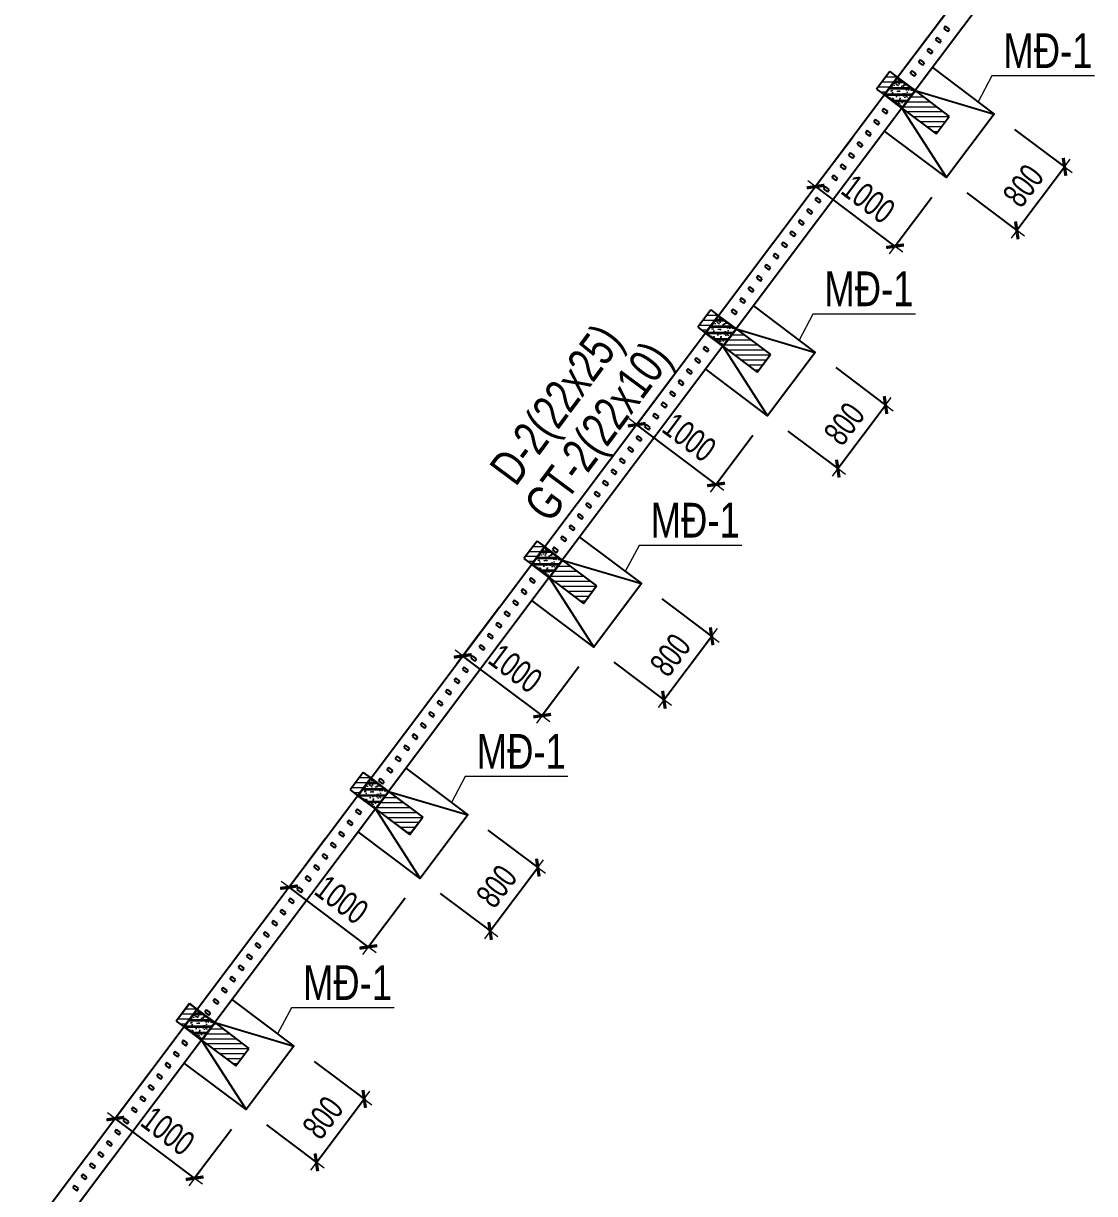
# Model space of a CAD drawing. Header units: millimetres. Extents: x 1360663 to 1465788, y -143522 to -69272.
# Drawn here: x 1388675 to 1399460, y -94443 to -82660 of the extents above; entities that cross this region are included whole.
import ezdxf
from ezdxf.enums import TextEntityAlignment as Align

# ---------------------------------------------------------------- set-up
doc = ezdxf.new("R2010")
doc.units = ezdxf.units.MM
doc.header["$MEASUREMENT"] = 0
doc.header["$PDMODE"] = 3
for name, color, linetype, lineweight in [('CDC_02.DIM', 1, 'Continuous', 18), ('CDC_03.BORDER', 3, 'Continuous', 25), ('CDC_07.TEXTCOL', 3, 'Continuous', 18), ('CDC_09.COLUMN', 4, 'Continuous', 35), ('CDC_10.HATCH', 251, 'Continuous', 9), ('CDC_11.NOTE', 8, 'Continuous', 18)]:
    doc.layers.add(name, color=color, linetype=linetype, lineweight=lineweight)
doc.styles.add('1', font='arial.ttf', dxfattribs={"width": 0.7})
doc.styles.add('MIDTEXT', font='arial.ttf', dxfattribs={"width": 0.75, "height": 350})
doc.dimstyles.new('X1', dxfattribs={"dimtxt": 250, "dimasz": 0.8, "dimexe": 0, "dimexo": 0, "dimgap": 90, "dimtad": 1, "dimdec": 0, "dimzin": 13, "dimdsep": 46, "dimtxsty": '1', "dimblk1": 'CHEO', "dimblk2": 'CHEO', "dimsah": 1, "dimcen": 0, "dimclrd": 256, "dimclre": 256, "dimclrt": 3, "dimadec": 0, "dimazin": 0, "dimtfac": 1, "dimtdec": 0, "dimtix": 1, "dimtmove": 2, "dimatfit": 3, "dimldrblk": 'CHEO', "dimfxl": 1, "dimtolj": 1, "dimtzin": 13, "dimarcsym": 0})

# ---------------------------------------------------------------- blocks, each defined once
blk = doc.blocks.new('CHEO')
at = {"layer": 'CDC_02.DIM'}
for points in [[(-121, 0), (121, 0)], [(0, 121), (0, -121)]]:
    blk.add_lwpolyline(points, dxfattribs=at)
at = {"layer": 'CDC_02.DIM', "color": 2, "const_width": 40}
blk.add_lwpolyline([(80, 80), (-80, -81)], dxfattribs=at)
blk = doc.blocks.new('*D28')
at = {"layer": 'CDC_02.DIM', "lineweight": -2, "transparency": 16777216}
for p, q in [((1398655, -83727), (1399157, -84104)), ((1398677, -84743), (1399157, -84105)), ((1398174, -84367), (1398677, -84744))]:
    blk.add_line(p, q, dxfattribs=at)
at = {"layer": 'Defpoints', "color": 0, "transparency": 16777216}
for p in [(1398655, -83727), (1399157, -84104), (1398174, -84367)]:
    blk.add_point(p, dxfattribs=at)
at = {"layer": 'CDC_02.DIM', "lineweight": -2, "transparency": 16777216, "xscale": 0.8, "yscale": 0.8, "zscale": 0.8}
for p, rotation in [((1399157, -84104), 53.087991526199), ((1398677, -84744), 233.087991526199)]:
    blk.add_blockref('CHEO', p, dxfattribs=dict(at, rotation=rotation))
at = {"layer": 'CDC_02.DIM', "color": 3, "transparency": 16777216, "insert": (1398743, -84294), "char_height": 250, "attachment_point": 5, "rotation": 53.088, "style": '1'}
blk.add_mtext('\\A1;800', dxfattribs=at)
blk = doc.blocks.new('*D29')
at = {"layer": 'CDC_02.DIM', "lineweight": -2, "transparency": 16777216}
for p, q in [((1397021, -83811), (1396651, -84303)), ((1397450, -84903), (1396652, -84303)), ((1397820, -84412), (1397451, -84903))]:
    blk.add_line(p, q, dxfattribs=at)
at = {"layer": 'Defpoints', "color": 0, "transparency": 16777216}
for p in [(1397021, -83811), (1396651, -84303), (1397820, -84412)]:
    blk.add_point(p, dxfattribs=at)
at = {"layer": 'CDC_02.DIM', "lineweight": -2, "transparency": 16777216, "xscale": 0.8, "yscale": 0.8, "zscale": 0.8}
for p, rotation in [((1396651, -84303), 143.087991527703), ((1397451, -84903), 323.087991527703)]:
    blk.add_blockref('CHEO', p, dxfattribs=dict(at, rotation=rotation))
at = {"layer": 'CDC_02.DIM', "color": 3, "transparency": 16777216, "insert": (1397182, -84429), "char_height": 250, "attachment_point": 5, "rotation": 323.088, "style": '1'}
blk.add_mtext('\\A1;1000', dxfattribs=at)
blk = doc.blocks.new('*D30')
at = {"layer": 'CDC_02.DIM', "lineweight": -2, "transparency": 16777216}
for p, q in [((1396853, -86126), (1397355, -86503)), ((1396875, -87142), (1397355, -86504)), ((1396372, -86765), (1396875, -87143))]:
    blk.add_line(p, q, dxfattribs=at)
at = {"layer": 'Defpoints', "color": 0, "transparency": 16777216}
for p in [(1396853, -86126), (1397355, -86503), (1396372, -86765)]:
    blk.add_point(p, dxfattribs=at)
at = {"layer": 'CDC_02.DIM', "lineweight": -2, "transparency": 16777216, "xscale": 0.8, "yscale": 0.8, "zscale": 0.8}
for p, rotation in [((1397355, -86503), 53.08799152621296), ((1396875, -87143), 233.087991526213)]:
    blk.add_blockref('CHEO', p, dxfattribs=dict(at, rotation=rotation))
at = {"layer": 'CDC_02.DIM', "color": 3, "transparency": 16777216, "insert": (1396941, -86692), "char_height": 250, "attachment_point": 5, "rotation": 53.088, "style": '1'}
blk.add_mtext('\\A1;800', dxfattribs=at)
blk = doc.blocks.new('*D31')
at = {"layer": 'CDC_02.DIM', "lineweight": -2, "transparency": 16777216}
for p, q in [((1395219, -86210), (1394850, -86701)), ((1395649, -87302), (1394850, -86702)), ((1396019, -86810), (1395649, -87302))]:
    blk.add_line(p, q, dxfattribs=at)
at = {"layer": 'Defpoints', "color": 0, "transparency": 16777216}
for p in [(1395219, -86210), (1394850, -86701), (1396019, -86810)]:
    blk.add_point(p, dxfattribs=at)
at = {"layer": 'CDC_02.DIM', "lineweight": -2, "transparency": 16777216, "xscale": 0.8, "yscale": 0.8, "zscale": 0.8}
for p, rotation in [((1394850, -86701), 143.087991527727), ((1395649, -87302), 323.087991527727)]:
    blk.add_blockref('CHEO', p, dxfattribs=dict(at, rotation=rotation))
at = {"layer": 'CDC_02.DIM', "color": 3, "transparency": 16777216, "insert": (1395380, -86828), "char_height": 250, "attachment_point": 5, "rotation": 323.088, "style": '1'}
blk.add_mtext('\\A1;1000', dxfattribs=at)
blk = doc.blocks.new('*D32')
at = {"layer": 'CDC_02.DIM', "lineweight": -2, "transparency": 16777216}
for p, q in [((1395102, -88454), (1395604, -88831)), ((1395124, -89470), (1395604, -88832)), ((1394621, -89093), (1395124, -89471))]:
    blk.add_line(p, q, dxfattribs=at)
at = {"layer": 'Defpoints', "color": 0, "transparency": 16777216}
for p in [(1395102, -88454), (1395604, -88831), (1394621, -89093)]:
    blk.add_point(p, dxfattribs=at)
at = {"layer": 'CDC_02.DIM', "lineweight": -2, "transparency": 16777216, "xscale": 0.8, "yscale": 0.8, "zscale": 0.8}
for p, rotation in [((1395604, -88831), 53.08799152614566), ((1395124, -89471), 233.0879915261456)]:
    blk.add_blockref('CHEO', p, dxfattribs=dict(at, rotation=rotation))
at = {"layer": 'CDC_02.DIM', "color": 3, "transparency": 16777216, "insert": (1395190, -89020), "char_height": 250, "attachment_point": 5, "rotation": 53.088, "style": '1'}
blk.add_mtext('\\A1;800', dxfattribs=at)
blk = doc.blocks.new('*D33')
at = {"layer": 'CDC_02.DIM', "lineweight": -2, "transparency": 16777216}
for p, q in [((1393468, -88538), (1393098, -89029)), ((1393897, -89629), (1393099, -89030)), ((1394267, -89138), (1393898, -89630))]:
    blk.add_line(p, q, dxfattribs=at)
at = {"layer": 'Defpoints', "color": 0, "transparency": 16777216}
for p in [(1393468, -88538), (1393098, -89029), (1394267, -89138)]:
    blk.add_point(p, dxfattribs=at)
at = {"layer": 'CDC_02.DIM', "lineweight": -2, "transparency": 16777216, "xscale": 0.8, "yscale": 0.8, "zscale": 0.8}
for p, rotation in [((1393098, -89029), 143.087991527727), ((1393898, -89630), 323.087991527727)]:
    blk.add_blockref('CHEO', p, dxfattribs=dict(at, rotation=rotation))
at = {"layer": 'CDC_02.DIM', "color": 3, "transparency": 16777216, "insert": (1393629, -89156), "char_height": 250, "attachment_point": 5, "rotation": 323.088, "style": '1'}
blk.add_mtext('\\A1;1000', dxfattribs=at)
blk = doc.blocks.new('*D34')
at = {"layer": 'CDC_02.DIM', "lineweight": -2, "transparency": 16777216}
for p, q in [((1393352, -90782), (1393854, -91160)), ((1393374, -91799), (1393854, -91160)), ((1392871, -91422), (1393374, -91799))]:
    blk.add_line(p, q, dxfattribs=at)
at = {"layer": 'Defpoints', "color": 0, "transparency": 16777216}
for p in [(1393352, -90782), (1393854, -91160), (1392871, -91422)]:
    blk.add_point(p, dxfattribs=at)
at = {"layer": 'CDC_02.DIM', "lineweight": -2, "transparency": 16777216, "xscale": 0.8, "yscale": 0.8, "zscale": 0.8}
for p, rotation in [((1393854, -91160), 53.087991526199), ((1393374, -91799), 233.087991526199)]:
    blk.add_blockref('CHEO', p, dxfattribs=dict(at, rotation=rotation))
at = {"layer": 'CDC_02.DIM', "color": 3, "transparency": 16777216, "insert": (1393440, -91349), "char_height": 250, "attachment_point": 5, "rotation": 53.088, "style": '1'}
blk.add_mtext('\\A1;800', dxfattribs=at)
blk = doc.blocks.new('*D35')
at = {"layer": 'CDC_02.DIM', "lineweight": -2, "transparency": 16777216}
for p, q in [((1391718, -90866), (1391349, -91358)), ((1392147, -91958), (1391349, -91359)), ((1392517, -91467), (1392148, -91959))]:
    blk.add_line(p, q, dxfattribs=at)
at = {"layer": 'Defpoints', "color": 0, "transparency": 16777216}
for p in [(1391718, -90866), (1391349, -91358), (1392517, -91467)]:
    blk.add_point(p, dxfattribs=at)
at = {"layer": 'CDC_02.DIM', "lineweight": -2, "transparency": 16777216, "xscale": 0.8, "yscale": 0.8, "zscale": 0.8}
for p, rotation in [((1391349, -91358), 143.0879915277357), ((1392148, -91959), 323.0879915277357)]:
    blk.add_blockref('CHEO', p, dxfattribs=dict(at, rotation=rotation))
at = {"layer": 'CDC_02.DIM', "color": 3, "transparency": 16777216, "insert": (1391879, -91484), "char_height": 250, "attachment_point": 5, "rotation": 323.088, "style": '1'}
blk.add_mtext('\\A1;1000', dxfattribs=at)
blk = doc.blocks.new('*D36')
at = {"layer": 'CDC_02.DIM', "lineweight": -2, "transparency": 16777216}
for p, q in [((1391603, -93112), (1392106, -93490)), ((1391626, -94129), (1392105, -93490)), ((1391123, -93752), (1391625, -94129))]:
    blk.add_line(p, q, dxfattribs=at)
at = {"layer": 'Defpoints', "color": 0, "transparency": 16777216}
for p in [(1391603, -93112), (1392106, -93490), (1391123, -93752)]:
    blk.add_point(p, dxfattribs=at)
at = {"layer": 'CDC_02.DIM', "lineweight": -2, "transparency": 16777216, "xscale": 0.8, "yscale": 0.8, "zscale": 0.8}
for p, rotation in [((1392106, -93490), 53.08799152614628), ((1391625, -94129), 233.0879915261463)]:
    blk.add_blockref('CHEO', p, dxfattribs=dict(at, rotation=rotation))
at = {"layer": 'CDC_02.DIM', "color": 3, "transparency": 16777216, "insert": (1391691, -93679), "char_height": 250, "attachment_point": 5, "rotation": 53.088, "style": '1'}
blk.add_mtext('\\A1;800', dxfattribs=at)
blk = doc.blocks.new('*D37')
at = {"layer": 'CDC_02.DIM', "lineweight": -2, "transparency": 16777216}
for p, q in [((1389969, -93196), (1389600, -93688)), ((1390399, -94288), (1389600, -93688)), ((1390769, -93797), (1390399, -94288))]:
    blk.add_line(p, q, dxfattribs=at)
at = {"layer": 'Defpoints', "color": 0, "transparency": 16777216}
for p in [(1389969, -93196), (1389600, -93688), (1390769, -93797)]:
    blk.add_point(p, dxfattribs=at)
at = {"layer": 'CDC_02.DIM', "lineweight": -2, "transparency": 16777216, "xscale": 0.8, "yscale": 0.8, "zscale": 0.8}
for p, rotation in [((1389600, -93688), 143.087991527695), ((1390399, -94288), 323.087991527695)]:
    blk.add_blockref('CHEO', p, dxfattribs=dict(at, rotation=rotation))
at = {"layer": 'CDC_02.DIM', "color": 3, "transparency": 16777216, "insert": (1390130, -93814), "char_height": 250, "attachment_point": 5, "rotation": 323.088, "style": '1'}
blk.add_mtext('\\A1;1000', dxfattribs=at)

msp = doc.modelspace()

# ---------------------------------------------------------------- hatches: boundary and pattern name
at = {"layer": 'CDC_10.HATCH'}
h = msp.add_hatch(dxfattribs=at)
h.set_pattern_fill('ANSI31', color=256, scale=400, angle=-45, style=0)
h.set_pattern_definition([(2e-12, (1369890.893, -71398.37), (-2e-12, 50), [])])
h.paths.add_polyline_path([(1397865.2, -83771.8), (1397997.3, -83596), (1397652.2, -83336.6), (1397520, -83512.5)])
h.paths.add_polyline_path([(1397476.3, -83204.4), (1397475.9, -83204.2), (1397397.9, -83145.5), (1397265.7, -83321.4), (1397343.8, -83380.1)])
h = msp.add_hatch(dxfattribs=at)
h.set_pattern_fill('BT-01', color=256, scale=15, angle=-45, style=0, pattern_type=2)
h.set_pattern_definition([(5, (1369890.89, -71398.37), (69.42106, -82.7328), [11.25, -123.75]), (310, (1369890.89, -71398.37), (65.06522, 94.49883), [9, -99]), (55.4514, (1369896.68, -71405.26), (134.4863, 11.76592), [9.56103, -105.1713]), (1.1842, (1369912.1, -71377.16), (95.64206, -130.75395), [16.875, -185.625]), (51.6356, (1369920.08, -71388.05), (202.45675, 4.18485), [14.3415, -157.75695]), (306.1842, (1369912.1, -71377.16), (202.45675, 4.185), [13.5, -148.5]), (336, (1369917.41, -71393.07), (20.60737, -106.01574), [11.25, -123.75]), (281, (1369917.41, -71393.07), (102.72127, 51.1063), [9, -99]), (26.4514, (1369919.13, -71401.9), (123.3286, -54.90954), [9.56103, -105.1713]), (352.5, (1369890.893, -71398.37), (36.598473, 34.01898), [0, -97.8, 0, -100.5, 0, -99.375]), (322.5, (1369890.893, -71398.37), (69.73642, 13.93094), [0, -57.3, 0, -95.55, 0, -37.875]), (282.5, (1369867.24, -71374.718), (54.228114, -59.012725), [0, -37.5, 0, -117, 0, -155.25]), (272.5, (1369856.634, -71364.11), (72.47397, -51.2385), [0, -48.75, 0, -77.7, 0, -110.25]), (2e-12, (1369890.89, -71398.37), (-2e-12, 63.75), []), (2e-12, (1369903.886, -71385.38), (-2e-12, 63.75), [])])
edge = h.paths.add_edge_path()
edge.add_line((1397652.2, -83336.6), (1397520, -83512.5))
edge.add_line((1397520, -83512.5), (1397343.8, -83380.1))
edge.add_line((1397343.8, -83380.1), (1397476.3, -83204.4))
edge.add_line((1397476.3, -83204.4), (1397652.2, -83336.6))
h = msp.add_hatch(dxfattribs=at)
h.set_pattern_fill('ANSI31', color=256, scale=400, angle=-45, style=0)
h.set_pattern_definition([(2e-12, (1368089.13, -73797.047), (-2e-12, 50), [])])
h.paths.add_polyline_path([(1396063.4, -86170.5), (1396195.6, -85994.6), (1395850.4, -85735.3), (1395718.3, -85911.2)])
h.paths.add_polyline_path([(1395674.5, -85603.1), (1395674.2, -85602.8), (1395596.1, -85544.2), (1395464, -85720.1), (1395542, -85778.7)])
h = msp.add_hatch(dxfattribs=at)
h.set_pattern_fill('BT-01', color=256, scale=15, angle=-45, style=0, pattern_type=2)
h.set_pattern_definition([(5, (1368089.13, -73797.05), (69.42106, -82.7328), [11.25, -123.75]), (310, (1368089.13, -73797.05), (65.06522, 94.49883), [9, -99]), (55.4514, (1368094.91, -73803.94), (134.4863, 11.76592), [9.56103, -105.1713]), (1.1842, (1368110.34, -73775.83), (95.64206, -130.75395), [16.875, -185.625]), (51.6356, (1368118.31, -73786.73), (202.45675, 4.18485), [14.3415, -157.75695]), (306.1842, (1368110.34, -73775.83), (202.45675, 4.185), [13.5, -148.5]), (336, (1368115.65, -73791.74), (20.60737, -106.01574), [11.25, -123.75]), (281, (1368115.65, -73791.74), (102.72127, 51.1063), [9, -99]), (26.4514, (1368117.36, -73800.58), (123.3286, -54.90954), [9.56103, -105.1713]), (352.5, (1368089.13, -73797.047), (36.598473, 34.01898), [0, -97.8, 0, -100.5, 0, -99.375]), (322.5, (1368089.13, -73797.047), (69.73642, 13.93094), [0, -57.3, 0, -95.55, 0, -37.875]), (282.5, (1368065.477, -73773.394), (54.228114, -59.012725), [0, -37.5, 0, -117, 0, -155.25]), (272.5, (1368054.87, -73762.79), (72.47397, -51.2385), [0, -48.75, 0, -77.7, 0, -110.25]), (2e-12, (1368089.13, -73797.05), (-2e-12, 63.75), []), (2e-12, (1368102.12, -73784.054), (-2e-12, 63.75), [])])
edge = h.paths.add_edge_path()
edge.add_line((1395850.4, -85735.3), (1395718.3, -85911.2))
edge.add_line((1395718.3, -85911.2), (1395542, -85778.7))
edge.add_line((1395542, -85778.7), (1395674.5, -85603.1))
edge.add_line((1395674.5, -85603.1), (1395850.4, -85735.3))
h = msp.add_hatch(dxfattribs=at)
h.set_pattern_fill('ANSI31', color=256, scale=400, angle=-45, style=0)
h.set_pattern_definition([(2e-12, (1366339.42, -76126.01), (-2e-12, 50), [])])
h.paths.add_polyline_path([(1394313.7, -88499.5), (1394445.9, -88323.6), (1394100.7, -88064.2), (1393968.5, -88240.1)])
h.paths.add_polyline_path([(1393924.8, -87932.1), (1393924.4, -87931.8), (1393846.4, -87873.2), (1393714.2, -88049), (1393792.3, -88107.7)])
h = msp.add_hatch(dxfattribs=at)
h.set_pattern_fill('BT-01', color=256, scale=15, angle=-45, style=0, pattern_type=2)
h.set_pattern_definition([(5, (1366339.42, -76126.01), (69.42106, -82.7328), [11.25, -123.75]), (310, (1366339.42, -76126.01), (65.06522, 94.49883), [9, -99]), (55.4514, (1366345.2, -76132.91), (134.4863, 11.76592), [9.56103, -105.1713]), (1.1842, (1366360.63, -76104.8), (95.64206, -130.75395), [16.875, -185.625]), (51.6356, (1366368.6, -76115.7), (202.45675, 4.18485), [14.3415, -157.75695]), (306.1842, (1366360.63, -76104.8), (202.45675, 4.185), [13.5, -148.5]), (336, (1366365.93, -76120.71), (20.60737, -106.01574), [11.25, -123.75]), (281, (1366365.93, -76120.71), (102.72127, 51.1063), [9, -99]), (26.4514, (1366367.65, -76129.54), (123.3286, -54.90954), [9.56103, -105.1713]), (352.5, (1366339.418, -76126.01), (36.598473, 34.01898), [0, -97.8, 0, -100.5, 0, -99.375]), (322.5, (1366339.42, -76126.01), (69.73642, 13.93094), [0, -57.3, 0, -95.55, 0, -37.875]), (282.5, (1366315.765, -76102.36), (54.228114, -59.012725), [0, -37.5, 0, -117, 0, -155.25]), (272.5, (1366305.16, -76091.75), (72.47397, -51.2385), [0, -48.75, 0, -77.7, 0, -110.25]), (2e-12, (1366339.42, -76126.01), (-2e-12, 63.75), []), (2e-12, (1366352.41, -76113.02), (-2e-12, 63.75), [])])
edge = h.paths.add_edge_path()
edge.add_line((1394100.7, -88064.2), (1393968.5, -88240.1))
edge.add_line((1393968.5, -88240.1), (1393792.3, -88107.7))
edge.add_line((1393792.3, -88107.7), (1393924.8, -87932.1))
edge.add_line((1393924.8, -87932.1), (1394100.7, -88064.2))
h = msp.add_hatch(dxfattribs=at)
h.set_pattern_fill('ANSI31', color=256, scale=400, angle=-45, style=0)
h.set_pattern_definition([(2e-12, (1364589.307, -78454.677), (-2e-12, 50), [])])
h.paths.add_polyline_path([(1392563.6, -90828.1), (1392695.8, -90652.3), (1392350.6, -90392.9), (1392218.4, -90568.8)])
h.paths.add_polyline_path([(1392174.7, -90260.8), (1392174.3, -90260.5), (1392096.3, -90201.8), (1391964.1, -90377.7), (1392042.2, -90436.4)])
h = msp.add_hatch(dxfattribs=at)
h.set_pattern_fill('BT-01', color=256, scale=15, angle=-45, style=0, pattern_type=2)
h.set_pattern_definition([(5, (1364589.31, -78454.68), (69.42106, -82.7328), [11.25, -123.75]), (310, (1364589.31, -78454.68), (65.06522, 94.49883), [9, -99]), (55.4514, (1364595.09, -78461.57), (134.4863, 11.76592), [9.56103, -105.1713]), (1.1842, (1364610.52, -78433.46), (95.64206, -130.75395), [16.875, -185.625]), (51.6356, (1364618.49, -78444.36), (202.45675, 4.18485), [14.3415, -157.75695]), (306.1842, (1364610.52, -78433.46), (202.45675, 4.185), [13.5, -148.5]), (336, (1364615.82, -78449.37), (20.60737, -106.01574), [11.25, -123.75]), (281, (1364615.82, -78449.37), (102.72127, 51.1063), [9, -99]), (26.4514, (1364617.54, -78458.21), (123.3286, -54.90954), [9.56103, -105.1713]), (352.5, (1364589.307, -78454.677), (36.598473, 34.01898), [0, -97.8, 0, -100.5, 0, -99.375]), (322.5, (1364589.307, -78454.677), (69.73642, 13.93094), [0, -57.3, 0, -95.55, 0, -37.875]), (282.5, (1364565.654, -78431.024), (54.228114, -59.012725), [0, -37.5, 0, -117, 0, -155.25]), (272.5, (1364555.05, -78420.42), (72.47397, -51.2385), [0, -48.75, 0, -77.7, 0, -110.25]), (2e-12, (1364589.31, -78454.68), (-2e-12, 63.75), []), (2e-12, (1364602.3, -78441.684), (-2e-12, 63.75), [])])
edge = h.paths.add_edge_path()
edge.add_line((1392350.6, -90392.9), (1392218.4, -90568.8))
edge.add_line((1392218.4, -90568.8), (1392042.2, -90436.4))
edge.add_line((1392042.2, -90436.4), (1392174.7, -90260.8))
edge.add_line((1392174.7, -90260.8), (1392350.6, -90392.9))
h = msp.add_hatch(dxfattribs=at)
h.set_pattern_fill('ANSI31', color=256, scale=400, angle=-45, style=0)
h.set_pattern_definition([(2e-12, (1362839.396, -80783.49), (-2e-12, 50), [])])
h.paths.add_polyline_path([(1390813.7, -93157), (1390945.8, -92981.1), (1390600.7, -92721.7), (1390468.5, -92897.6)])
h.paths.add_polyline_path([(1390424.8, -92589.6), (1390424.4, -92589.3), (1390346.4, -92530.6), (1390214.2, -92706.5), (1390292.3, -92765.2)])
h = msp.add_hatch(dxfattribs=at)
h.set_pattern_fill('BT-01', color=256, scale=15, angle=-45, style=0, pattern_type=2)
h.set_pattern_definition([(5, (1362839.4, -80783.49), (69.42106, -82.7328), [11.25, -123.75]), (310, (1362839.4, -80783.49), (65.06522, 94.49883), [9, -99]), (55.4514, (1362845.18, -80790.39), (134.4863, 11.76592), [9.56103, -105.1713]), (1.1842, (1362860.61, -80762.28), (95.64206, -130.75395), [16.875, -185.625]), (51.6356, (1362868.58, -80773.17), (202.45675, 4.18485), [14.3415, -157.75695]), (306.1842, (1362860.61, -80762.28), (202.45675, 4.185), [13.5, -148.5]), (336, (1362865.91, -80778.19), (20.60737, -106.01574), [11.25, -123.75]), (281, (1362865.91, -80778.19), (102.72127, 51.1063), [9, -99]), (26.4514, (1362867.63, -80787.02), (123.3286, -54.90954), [9.56103, -105.1713]), (352.5, (1362839.396, -80783.49), (36.598473, 34.01898), [0, -97.8, 0, -100.5, 0, -99.375]), (322.5, (1362839.396, -80783.49), (69.73642, 13.93094), [0, -57.3, 0, -95.55, 0, -37.875]), (282.5, (1362815.743, -80759.84), (54.228114, -59.012725), [0, -37.5, 0, -117, 0, -155.25]), (272.5, (1362805.136, -80749.23), (72.47397, -51.2385), [0, -48.75, 0, -77.7, 0, -110.25]), (2e-12, (1362839.396, -80783.49), (-2e-12, 63.75), []), (2e-12, (1362852.39, -80770.5), (-2e-12, 63.75), [])])
edge = h.paths.add_edge_path()
edge.add_line((1390600.7, -92721.7), (1390468.5, -92897.6))
edge.add_line((1390468.5, -92897.6), (1390292.3, -92765.2))
edge.add_line((1390292.3, -92765.2), (1390424.8, -92589.6))
edge.add_line((1390424.8, -92589.6), (1390600.7, -92721.7))

# ---------------------------------------------------------------- linework, layer by layer
at = {"layer": 'CDC_03.BORDER'}
for p, q in [((1399145.7, -80981.5), (1397476, -83204.2)), ((1399145.9, -80981.7), (1397476.3, -83204.4)), ((1399321.8, -81113.8), (1397652.2, -83336.6)), ((1397959.5, -82688.8), (1397941.5, -82712.8)), ((1397941.5, -82712.8), (1397981.5, -82742.8)), ((1397999.5, -82718.9), (1397959.5, -82688.8)), ((1397981.5, -82742.8), (1397999.5, -82718.9)), ((1397875.1, -82801.2), (1397857.1, -82825.1)), ((1397857.1, -82825.1), (1397897.1, -82855.2)), ((1397915.1, -82831.2), (1397875.1, -82801.2)), ((1397897.1, -82855.2), (1397915.1, -82831.2)), ((1397790.7, -82913.5), (1397772.7, -82937.5)), ((1397772.7, -82937.5), (1397812.7, -82967.5)), ((1397830.7, -82943.5), (1397790.7, -82913.5)), ((1397812.7, -82967.5), (1397830.7, -82943.5)), ((1397706.4, -83025.8), (1397688.3, -83049.8)), ((1397688.3, -83049.8), (1397728.3, -83079.8)), ((1397746.3, -83055.9), (1397706.4, -83025.8)), ((1397728.3, -83079.8), (1397746.3, -83055.9)), ((1397397.9, -83145.5), (1397265.7, -83321.4)), ((1397397.9, -83145.5), (1397476, -83204.2)), ((1397622, -83138.1), (1397603.9, -83162.1)), ((1397603.9, -83162.1), (1397643.9, -83192.2)), ((1397661.9, -83168.2), (1397622, -83138.1)), ((1397643.9, -83192.2), (1397661.9, -83168.2)), ((1397476, -83204.2), (1397476.3, -83204.4)), ((1397652.2, -83336.6), (1397476.3, -83204.4)), ((1397343.9, -83380.1), (1395674.2, -85602.8)), ((1397344.2, -83380.3), (1395674.5, -85603.1)), ((1397265.7, -83321.4), (1397343.9, -83380.1)), ((1397343.9, -83380.1), (1397344.2, -83380.3)), ((1397344.2, -83380.3), (1397520, -83512.5)), ((1397652.2, -83336.6), (1398449.9, -83573.3)), ((1397652.2, -83336.6), (1397997.3, -83596)), ((1397520, -83512.5), (1395850.4, -85735.3)), ((1397339.3, -83514.9), (1397321.2, -83538.9)), ((1397321.2, -83538.9), (1397361.2, -83568.9)), ((1397379.2, -83544.9), (1397339.3, -83514.9)), ((1397361.2, -83568.9), (1397379.2, -83544.9)), ((1397520, -83512.5), (1397969.5, -84212.9)), ((1397520, -83512.5), (1397865.2, -83771.8)), ((1397254.9, -83627.2), (1397236.8, -83651.2)), ((1397236.8, -83651.2), (1397276.8, -83681.2)), ((1397294.8, -83657.2), (1397254.9, -83627.2)), ((1397276.8, -83681.2), (1397294.8, -83657.2)), ((1397865.2, -83771.8), (1397997.3, -83596)), ((1397170.5, -83739.5), (1397152.4, -83763.5)), ((1397152.4, -83763.5), (1397192.4, -83793.6)), ((1397210.4, -83769.6), (1397170.5, -83739.5)), ((1397192.4, -83793.6), (1397210.4, -83769.6)), ((1397086.1, -83851.9), (1397068.1, -83875.8)), ((1397068.1, -83875.8), (1397108, -83905.9)), ((1397126.1, -83881.9), (1397086.1, -83851.9)), ((1397108, -83905.9), (1397126.1, -83881.9)), ((1397001.7, -83964.2), (1396983.7, -83988.2)), ((1396983.7, -83988.2), (1397023.6, -84018.2)), ((1397041.7, -83994.2), (1397001.7, -83964.2)), ((1397023.6, -84018.2), (1397041.7, -83994.2)), ((1396917.3, -84076.5), (1396899.3, -84100.5)), ((1396899.3, -84100.5), (1396939.2, -84130.5)), ((1396957.3, -84106.6), (1396917.3, -84076.5)), ((1396939.2, -84130.5), (1396957.3, -84106.6)), ((1396832.9, -84188.9), (1396814.9, -84212.8)), ((1396814.9, -84212.8), (1396854.9, -84242.9)), ((1396872.9, -84218.9), (1396832.9, -84188.9)), ((1396854.9, -84242.9), (1396872.9, -84218.9)), ((1396748.5, -84301.2), (1396730.5, -84325.2)), ((1396730.5, -84325.2), (1396770.5, -84355.2)), ((1396788.5, -84331.2), (1396748.5, -84301.2)), ((1396770.5, -84355.2), (1396788.5, -84331.2)), ((1396664.1, -84413.5), (1396646.1, -84437.5)), ((1396646.1, -84437.5), (1396686.1, -84467.5)), ((1396704.1, -84443.6), (1396664.1, -84413.5)), ((1396686.1, -84467.5), (1396704.1, -84443.6)), ((1396579.7, -84525.8), (1396561.7, -84549.8)), ((1396561.7, -84549.8), (1396601.7, -84579.9)), ((1396619.7, -84555.9), (1396579.7, -84525.8)), ((1396601.7, -84579.9), (1396619.7, -84555.9)), ((1396495.3, -84638.2), (1396477.3, -84662.2)), ((1396477.3, -84662.2), (1396517.3, -84692.2)), ((1396535.3, -84668.2), (1396495.3, -84638.2)), ((1396517.3, -84692.2), (1396535.3, -84668.2)), ((1396410.9, -84750.5), (1396392.9, -84774.5)), ((1396392.9, -84774.5), (1396432.9, -84804.5)), ((1396450.9, -84780.5), (1396410.9, -84750.5)), ((1396432.9, -84804.5), (1396450.9, -84780.5)), ((1396326.6, -84862.8), (1396308.5, -84886.8)), ((1396308.5, -84886.8), (1396348.5, -84916.9)), ((1396366.5, -84892.9), (1396326.6, -84862.8)), ((1396348.5, -84916.9), (1396366.5, -84892.9)), ((1396242.2, -84975.2), (1396224.1, -84999.2)), ((1396224.1, -84999.2), (1396264.1, -85029.2)), ((1396282.1, -85005.2), (1396242.2, -84975.2)), ((1396264.1, -85029.2), (1396282.1, -85005.2)), ((1396157.8, -85087.5), (1396139.7, -85111.5)), ((1396139.7, -85111.5), (1396179.7, -85141.5)), ((1396197.7, -85117.5), (1396157.8, -85087.5)), ((1396179.7, -85141.5), (1396197.7, -85117.5)), ((1395989, -85312.2), (1395971, -85336.1)), ((1396029, -85342.2), (1395989, -85312.2)), ((1396073.4, -85199.8), (1396055.4, -85223.8)), ((1396055.4, -85223.8), (1396095.3, -85253.8)), ((1396113.3, -85229.9), (1396073.4, -85199.8)), ((1396095.3, -85253.8), (1396113.3, -85229.9)), ((1395904.6, -85424.5), (1395886.6, -85448.5)), ((1395944.6, -85454.5), (1395904.6, -85424.5)), ((1395971, -85336.1), (1396010.9, -85366.2)), ((1396010.9, -85366.2), (1396029, -85342.2)), ((1395596.1, -85544.2), (1395464, -85720.1)), ((1395596.1, -85544.2), (1395674.2, -85602.8)), ((1395820.2, -85536.8), (1395802.2, -85560.8)), ((1395860.2, -85566.9), (1395820.2, -85536.8)), ((1395886.6, -85448.5), (1395926.5, -85478.5)), ((1395926.5, -85478.5), (1395944.6, -85454.5)), ((1395674.2, -85602.8), (1395674.5, -85603.1)), ((1395850.4, -85735.3), (1395674.5, -85603.1)), ((1395802.2, -85560.8), (1395842.1, -85590.8)), ((1395842.1, -85590.8), (1395860.2, -85566.9)), ((1395542, -85778.7), (1393924.6, -87931.9)), ((1395542.4, -85779), (1393925, -87932.2)), ((1395464, -85720.1), (1395542, -85778.7)), ((1395542, -85778.7), (1395542.4, -85779)), ((1395542.4, -85779), (1395718.3, -85911.2)), ((1395850.4, -85735.3), (1396648.2, -85972)), ((1395850.4, -85735.3), (1396195.6, -85994.6)), ((1395718.3, -85911.2), (1394100.9, -88064.4)), ((1395537.5, -85913.5), (1395519.5, -85937.5)), ((1395519.5, -85937.5), (1395559.4, -85967.6)), ((1395577.5, -85943.6), (1395537.5, -85913.5)), ((1395559.4, -85967.6), (1395577.5, -85943.6)), ((1395718.3, -85911.2), (1396167.7, -86611.6)), ((1395718.3, -85911.2), (1396063.4, -86170.5)), ((1396063.4, -86170.5), (1396195.6, -85994.6)), ((1395368.7, -86138.2), (1395350.7, -86162.2)), ((1395408.7, -86168.2), (1395368.7, -86138.2)), ((1395453.1, -86025.9), (1395435.1, -86049.9)), ((1395435.1, -86049.9), (1395475, -86079.9)), ((1395493.1, -86055.9), (1395453.1, -86025.9)), ((1395475, -86079.9), (1395493.1, -86055.9)), ((1395284.3, -86250.5), (1395266.3, -86274.5)), ((1395324.3, -86280.6), (1395284.3, -86250.5)), ((1395350.7, -86162.2), (1395390.7, -86192.2)), ((1395390.7, -86192.2), (1395408.7, -86168.2)), ((1395199.9, -86362.9), (1395181.9, -86386.9)), ((1395239.9, -86392.9), (1395199.9, -86362.9)), ((1395266.3, -86274.5), (1395306.3, -86304.6)), ((1395306.3, -86304.6), (1395324.3, -86280.6)), ((1395115.5, -86475.2), (1395097.5, -86499.2)), ((1395155.5, -86505.2), (1395115.5, -86475.2)), ((1395181.9, -86386.9), (1395221.9, -86416.9)), ((1395221.9, -86416.9), (1395239.9, -86392.9)), ((1395031.1, -86587.5), (1395013.1, -86611.5)), ((1395071.1, -86617.6), (1395031.1, -86587.5)), ((1395097.5, -86499.2), (1395137.5, -86529.2)), ((1395137.5, -86529.2), (1395155.5, -86505.2)), ((1394946.7, -86699.9), (1394928.7, -86723.8)), ((1394928.7, -86723.8), (1394968.7, -86753.9)), ((1394986.7, -86729.9), (1394946.7, -86699.9)), ((1395013.1, -86611.5), (1395053.1, -86641.6)), ((1395053.1, -86641.6), (1395071.1, -86617.6)), ((1394862.4, -86812.2), (1394844.3, -86836.2)), ((1394844.3, -86836.2), (1394884.3, -86866.2)), ((1394902.3, -86842.2), (1394862.4, -86812.2)), ((1394884.3, -86866.2), (1394902.3, -86842.2)), ((1394968.7, -86753.9), (1394986.7, -86729.9)), ((1394778, -86924.5), (1394759.9, -86948.5)), ((1394759.9, -86948.5), (1394799.9, -86978.5)), ((1394817.9, -86954.6), (1394778, -86924.5)), ((1394799.9, -86978.5), (1394817.9, -86954.6)), ((1394693.6, -87036.9), (1394675.5, -87060.8)), ((1394675.5, -87060.8), (1394715.5, -87090.9)), ((1394733.5, -87066.9), (1394693.6, -87036.9)), ((1394715.5, -87090.9), (1394733.5, -87066.9)), ((1394609.2, -87149.2), (1394591.2, -87173.2)), ((1394591.2, -87173.2), (1394631.1, -87203.2)), ((1394649.2, -87179.2), (1394609.2, -87149.2)), ((1394631.1, -87203.2), (1394649.2, -87179.2)), ((1394524.8, -87261.5), (1394506.8, -87285.5)), ((1394506.8, -87285.5), (1394546.7, -87315.5)), ((1394564.8, -87291.6), (1394524.8, -87261.5)), ((1394546.7, -87315.5), (1394564.8, -87291.6)), ((1394440.4, -87373.8), (1394422.4, -87397.8)), ((1394422.4, -87397.8), (1394462.3, -87427.9)), ((1394480.4, -87403.9), (1394440.4, -87373.8)), ((1394462.3, -87427.9), (1394480.4, -87403.9)), ((1394356, -87486.2), (1394338, -87510.2)), ((1394338, -87510.2), (1394378, -87540.2)), ((1394396, -87516.2), (1394356, -87486.2)), ((1394378, -87540.2), (1394396, -87516.2)), ((1394271.6, -87598.5), (1394253.6, -87622.5)), ((1394253.6, -87622.5), (1394293.6, -87652.5)), ((1394311.6, -87628.5), (1394271.6, -87598.5)), ((1394293.6, -87652.5), (1394311.6, -87628.5)), ((1394187.2, -87710.8), (1394169.2, -87734.8)), ((1394169.2, -87734.8), (1394209.2, -87764.9)), ((1394227.2, -87740.9), (1394187.2, -87710.8)), ((1394209.2, -87764.9), (1394227.2, -87740.9)), ((1393846.4, -87873.2), (1393714.2, -88049)), ((1393846.4, -87873.2), (1393714.2, -88049)), ((1393846.4, -87873.2), (1393924.6, -87931.9)), ((1393846.4, -87873.2), (1393924.4, -87931.8)), ((1394102.8, -87823.2), (1394084.8, -87847.2)), ((1394084.8, -87847.2), (1394124.8, -87877.2)), ((1394142.8, -87853.2), (1394102.8, -87823.2)), ((1394124.8, -87877.2), (1394142.8, -87853.2)), ((1393924.4, -87931.8), (1393924.8, -87932.1)), ((1393924.6, -87931.9), (1393925, -87932.2)), ((1394100.7, -88064.2), (1393924.8, -87932.1)), ((1394100.9, -88064.4), (1393925, -87932.2)), ((1394018.4, -87935.5), (1394000.4, -87959.5)), ((1394000.4, -87959.5), (1394040.4, -87989.5)), ((1394058.4, -87965.5), (1394018.4, -87935.5)), ((1394040.4, -87989.5), (1394058.4, -87965.5)), ((1393792.3, -88107.7), (1392174.9, -90260.9)), ((1393792.7, -88108), (1392175.3, -90261.2)), ((1393714.2, -88049), (1393792.4, -88107.8)), ((1393714.2, -88049), (1393792.3, -88107.7)), ((1393792.3, -88107.7), (1393792.7, -88108)), ((1393792.4, -88107.8), (1393792.9, -88108.1)), ((1393792.7, -88108), (1393968.6, -88240.1)), ((1393792.9, -88108.1), (1393968.8, -88240.3)), ((1394100.7, -88064.2), (1394445.9, -88323.6)), ((1394100.9, -88064.4), (1394898.4, -88300.9)), ((1394100.9, -88064.4), (1394445.9, -88323.6)), ((1393968.6, -88240.1), (1392351.2, -90393.4)), ((1393787.8, -88242.5), (1393769.8, -88266.5)), ((1393827.8, -88272.6), (1393787.8, -88242.5)), ((1393968.6, -88240.1), (1394313.7, -88499.5)), ((1393968.8, -88240.3), (1394418, -88940.6)), ((1393968.8, -88240.3), (1394313.7, -88499.5)), ((1393703.4, -88354.8), (1393685.4, -88378.8)), ((1393743.4, -88384.9), (1393703.4, -88354.8)), ((1393769.8, -88266.5), (1393809.7, -88296.5)), ((1393809.7, -88296.5), (1393827.8, -88272.6)), ((1394313.7, -88499.5), (1394445.9, -88323.6)), ((1394313.7, -88499.5), (1394445.9, -88323.6)), ((1393619, -88467.2), (1393601, -88491.2)), ((1393601, -88491.2), (1393640.9, -88521.2)), ((1393659, -88497.2), (1393619, -88467.2)), ((1393685.4, -88378.8), (1393725.3, -88408.9)), ((1393725.3, -88408.9), (1393743.4, -88384.9)), ((1393534.6, -88579.5), (1393516.6, -88603.5)), ((1393516.6, -88603.5), (1393556.6, -88633.5)), ((1393574.6, -88609.5), (1393534.6, -88579.5)), ((1393556.6, -88633.5), (1393574.6, -88609.5)), ((1393640.9, -88521.2), (1393659, -88497.2)), ((1393450.2, -88691.8), (1393432.2, -88715.8)), ((1393432.2, -88715.8), (1393472.2, -88745.9)), ((1393490.2, -88721.9), (1393450.2, -88691.8)), ((1393472.2, -88745.9), (1393490.2, -88721.9)), ((1393365.8, -88804.2), (1393347.8, -88828.2)), ((1393347.8, -88828.2), (1393387.8, -88858.2)), ((1393405.8, -88834.2), (1393365.8, -88804.2)), ((1393387.8, -88858.2), (1393405.8, -88834.2)), ((1393281.4, -88916.5), (1393263.4, -88940.5)), ((1393263.4, -88940.5), (1393303.4, -88970.5)), ((1393321.4, -88946.5), (1393281.4, -88916.5)), ((1393303.4, -88970.5), (1393321.4, -88946.5)), ((1393197, -89028.8), (1393179, -89052.8)), ((1393179, -89052.8), (1393219, -89082.8)), ((1393237, -89058.9), (1393197, -89028.8)), ((1393219, -89082.8), (1393237, -89058.9)), ((1393112.6, -89141.2), (1393094.6, -89165.1)), ((1393094.6, -89165.1), (1393134.6, -89195.2)), ((1393152.6, -89171.2), (1393112.6, -89141.2)), ((1393134.6, -89195.2), (1393152.6, -89171.2)), ((1393028.3, -89253.5), (1393010.2, -89277.5)), ((1393010.2, -89277.5), (1393050.2, -89307.5)), ((1393068.2, -89283.5), (1393028.3, -89253.5)), ((1393050.2, -89307.5), (1393068.2, -89283.5)), ((1392943.9, -89365.8), (1392925.8, -89389.8)), ((1392925.8, -89389.8), (1392965.8, -89419.8)), ((1392983.8, -89395.9), (1392943.9, -89365.8)), ((1392965.8, -89419.8), (1392983.8, -89395.9)), ((1392859.5, -89478.1), (1392841.4, -89502.1)), ((1392841.4, -89502.1), (1392881.4, -89532.2)), ((1392899.4, -89508.2), (1392859.5, -89478.1)), ((1392881.4, -89532.2), (1392899.4, -89508.2)), ((1392775.1, -89590.5), (1392757.1, -89614.5)), ((1392757.1, -89614.5), (1392797, -89644.5)), ((1392815, -89620.5), (1392775.1, -89590.5)), ((1392797, -89644.5), (1392815, -89620.5)), ((1392690.7, -89702.8), (1392672.7, -89726.8)), ((1392672.7, -89726.8), (1392712.6, -89756.8)), ((1392730.7, -89732.8), (1392690.7, -89702.8)), ((1392712.6, -89756.8), (1392730.7, -89732.8)), ((1392606.3, -89815.1), (1392588.3, -89839.1)), ((1392588.3, -89839.1), (1392628.2, -89869.2)), ((1392646.3, -89845.2), (1392606.3, -89815.1)), ((1392628.2, -89869.2), (1392646.3, -89845.2)), ((1392521.9, -89927.5), (1392503.9, -89951.5)), ((1392503.9, -89951.5), (1392543.9, -89981.5)), ((1392561.9, -89957.5), (1392521.9, -89927.5)), ((1392543.9, -89981.5), (1392561.9, -89957.5)), ((1392437.5, -90039.8), (1392419.5, -90063.8)), ((1392419.5, -90063.8), (1392459.5, -90093.8)), ((1392477.5, -90069.8), (1392437.5, -90039.8)), ((1392459.5, -90093.8), (1392477.5, -90069.8)), ((1392096.3, -90201.8), (1391964.1, -90377.7)), ((1392096.7, -90202.1), (1391964.5, -90378)), ((1392096.3, -90201.8), (1392174.3, -90260.5)), ((1392096.7, -90202.1), (1392174.9, -90260.9)), ((1392174.3, -90260.5), (1392174.7, -90260.8)), ((1392350.6, -90392.9), (1392174.7, -90260.8)), ((1392174.9, -90260.9), (1392175.3, -90261.2)), ((1392351.2, -90393.4), (1392175.3, -90261.2)), ((1392353.1, -90152.1), (1392335.1, -90176.1)), ((1392335.1, -90176.1), (1392375.1, -90206.2)), ((1392393.1, -90182.2), (1392353.1, -90152.1)), ((1392375.1, -90206.2), (1392393.1, -90182.2)), ((1391964.1, -90377.7), (1392042.2, -90436.4)), ((1391964.5, -90378), (1392042.7, -90436.8)), ((1392268.7, -90264.5), (1392250.7, -90288.4)), ((1392250.7, -90288.4), (1392290.7, -90318.5)), ((1392308.7, -90294.5), (1392268.7, -90264.5)), ((1392290.7, -90318.5), (1392308.7, -90294.5)), ((1392042.2, -90436.4), (1390424.7, -92589.5)), ((1392042.6, -90436.7), (1390425.2, -92589.9)), ((1392042.2, -90436.4), (1392042.6, -90436.7)), ((1392042.6, -90436.7), (1392218.5, -90568.8)), ((1392042.7, -90436.8), (1392043.2, -90437.1)), ((1392043.2, -90437.1), (1392219.1, -90569.3)), ((1392350.6, -90392.9), (1392695.8, -90652.3)), ((1392351.2, -90393.4), (1393148.3, -90629.6)), ((1392351.2, -90393.4), (1392696.1, -90652.6)), ((1392218.5, -90568.8), (1390601.1, -92722)), ((1392037.7, -90571.2), (1392019.6, -90595.2)), ((1392019.6, -90595.2), (1392059.6, -90625.2)), ((1392077.6, -90601.2), (1392037.7, -90571.2)), ((1392059.6, -90625.2), (1392077.6, -90601.2)), ((1392218.5, -90568.8), (1392667.9, -91269.3)), ((1392218.5, -90568.8), (1392563.6, -90828.1)), ((1392219.1, -90569.3), (1392564, -90828.4)), ((1391953.3, -90683.5), (1391935.3, -90707.5)), ((1391935.3, -90707.5), (1391975.2, -90737.5)), ((1391993.2, -90713.5), (1391953.3, -90683.5)), ((1391975.2, -90737.5), (1391993.2, -90713.5)), ((1392563.6, -90828.1), (1392695.8, -90652.3)), ((1392564, -90828.4), (1392696.1, -90652.6)), ((1391868.9, -90795.8), (1391850.9, -90819.8)), ((1391850.9, -90819.8), (1391890.8, -90849.9)), ((1391908.9, -90825.9), (1391868.9, -90795.8)), ((1391890.8, -90849.9), (1391908.9, -90825.9)), ((1391784.5, -90908.2), (1391766.5, -90932.2)), ((1391766.5, -90932.2), (1391806.4, -90962.2)), ((1391824.5, -90938.2), (1391784.5, -90908.2)), ((1391806.4, -90962.2), (1391824.5, -90938.2)), ((1391700.1, -91020.5), (1391682.1, -91044.5)), ((1391682.1, -91044.5), (1391722.1, -91074.5)), ((1391740.1, -91050.5), (1391700.1, -91020.5)), ((1391722.1, -91074.5), (1391740.1, -91050.5)), ((1391615.7, -91132.8), (1391597.7, -91156.8)), ((1391597.7, -91156.8), (1391637.7, -91186.9)), ((1391655.7, -91162.9), (1391615.7, -91132.8)), ((1391637.7, -91186.9), (1391655.7, -91162.9)), ((1391531.3, -91245.2), (1391513.3, -91269.1)), ((1391513.3, -91269.1), (1391553.3, -91299.2)), ((1391571.3, -91275.2), (1391531.3, -91245.2)), ((1391553.3, -91299.2), (1391571.3, -91275.2)), ((1391446.9, -91357.5), (1391428.9, -91381.5)), ((1391428.9, -91381.5), (1391468.9, -91411.5)), ((1391486.9, -91387.5), (1391446.9, -91357.5)), ((1391468.9, -91411.5), (1391486.9, -91387.5)), ((1391362.5, -91469.8), (1391344.5, -91493.8)), ((1391344.5, -91493.8), (1391384.5, -91523.8)), ((1391402.5, -91499.9), (1391362.5, -91469.8)), ((1391384.5, -91523.8), (1391402.5, -91499.9)), ((1391278.1, -91582.2), (1391260.1, -91606.1)), ((1391260.1, -91606.1), (1391300.1, -91636.2)), ((1391318.1, -91612.2), (1391278.1, -91582.2)), ((1391300.1, -91636.2), (1391318.1, -91612.2)), ((1391193.7, -91694.5), (1391175.7, -91718.5)), ((1391175.7, -91718.5), (1391215.7, -91748.5)), ((1391233.7, -91724.5), (1391193.7, -91694.5)), ((1391215.7, -91748.5), (1391233.7, -91724.5)), ((1391109.4, -91806.8), (1391091.3, -91830.8)), ((1391091.3, -91830.8), (1391131.3, -91860.8)), ((1391149.3, -91836.9), (1391109.4, -91806.8)), ((1391131.3, -91860.8), (1391149.3, -91836.9)), ((1391025, -91919.1), (1391006.9, -91943.1)), ((1391006.9, -91943.1), (1391046.9, -91973.2)), ((1391064.9, -91949.2), (1391025, -91919.1)), ((1391046.9, -91973.2), (1391064.9, -91949.2)), ((1390856.2, -92143.8), (1390838.2, -92167.8)), ((1390896.2, -92173.8), (1390856.2, -92143.8)), ((1390940.6, -92031.5), (1390922.6, -92055.5)), ((1390922.6, -92055.5), (1390962.5, -92085.5)), ((1390980.5, -92061.5), (1390940.6, -92031.5)), ((1390962.5, -92085.5), (1390980.5, -92061.5)), ((1390771.8, -92256.1), (1390753.8, -92280.1)), ((1390811.8, -92286.2), (1390771.8, -92256.1)), ((1390838.2, -92167.8), (1390878.1, -92197.8)), ((1390878.1, -92197.8), (1390896.2, -92173.8)), ((1390687.4, -92368.5), (1390669.4, -92392.5)), ((1390727.4, -92398.5), (1390687.4, -92368.5)), ((1390753.8, -92280.1), (1390793.7, -92310.2)), ((1390793.7, -92310.2), (1390811.8, -92286.2)), ((1390603, -92480.8), (1390585, -92504.8)), ((1390643, -92510.8), (1390603, -92480.8)), ((1390669.4, -92392.5), (1390709.3, -92422.5)), ((1390709.3, -92422.5), (1390727.4, -92398.5)), ((1390346.4, -92530.6), (1390214.2, -92706.5)), ((1390346.6, -92530.8), (1390214.4, -92706.7)), ((1390346.4, -92530.6), (1390424.4, -92589.3)), ((1390346.6, -92530.8), (1390424.7, -92589.5)), ((1390424.4, -92589.3), (1390424.8, -92589.6)), ((1390424.7, -92589.5), (1390425.2, -92589.9)), ((1390600.7, -92721.7), (1390424.8, -92589.6)), ((1390601.1, -92722), (1390425.2, -92589.9)), ((1390518.6, -92593.1), (1390500.6, -92617.1)), ((1390500.6, -92617.1), (1390540.6, -92647.1)), ((1390558.6, -92623.2), (1390518.6, -92593.1)), ((1390585, -92504.8), (1390625, -92534.8)), ((1390625, -92534.8), (1390643, -92510.8)), ((1390214.2, -92706.5), (1390292.3, -92765.2)), ((1390214.4, -92706.7), (1390292.6, -92765.4)), ((1390540.6, -92647.1), (1390558.6, -92623.2)), ((1390600.7, -92721.7), (1390945.8, -92981.1)), ((1390601.1, -92722), (1391398.4, -92958.4)), ((1390601.1, -92722), (1390946, -92981.2)), ((1390292.3, -92765.2), (1388674.8, -94918.3)), ((1390292.7, -92765.5), (1388675.3, -94918.7)), ((1390292.3, -92765.2), (1390292.7, -92765.5)), ((1390292.6, -92765.4), (1390293.1, -92765.8)), ((1390292.7, -92765.5), (1390468.6, -92897.6)), ((1390293.1, -92765.8), (1390469, -92897.9)), ((1390468.6, -92897.6), (1388851.2, -95050.8)), ((1390287.8, -92900), (1390269.7, -92924)), ((1390269.7, -92924), (1390309.7, -92954)), ((1390327.7, -92930), (1390287.8, -92900)), ((1390309.7, -92954), (1390327.7, -92930)), ((1390468.5, -92897.6), (1390918, -93598.1)), ((1390468.6, -92897.6), (1390813.7, -93157)), ((1390469, -92897.9), (1390813.9, -93157.1)), ((1390203.4, -93012.3), (1390185.3, -93036.3)), ((1390185.3, -93036.3), (1390225.3, -93066.3)), ((1390243.3, -93042.4), (1390203.4, -93012.3)), ((1390225.3, -93066.3), (1390243.3, -93042.4)), ((1390813.7, -93157), (1390945.8, -92981.1)), ((1390813.9, -93157.1), (1390946, -92981.2)), ((1390119, -93124.7), (1390101, -93148.6)), ((1390101, -93148.6), (1390140.9, -93178.7)), ((1390158.9, -93154.7), (1390119, -93124.7)), ((1390140.9, -93178.7), (1390158.9, -93154.7)), ((1390034.6, -93237), (1390016.6, -93261)), ((1390016.6, -93261), (1390056.5, -93291)), ((1390074.6, -93267), (1390034.6, -93237)), ((1390056.5, -93291), (1390074.6, -93267)), ((1389950.2, -93349.3), (1389932.2, -93373.3)), ((1389932.2, -93373.3), (1389972.1, -93403.3)), ((1389990.2, -93379.4), (1389950.2, -93349.3)), ((1389972.1, -93403.3), (1389990.2, -93379.4)), ((1389865.8, -93461.6), (1389847.8, -93485.6)), ((1389847.8, -93485.6), (1389887.7, -93515.7)), ((1389905.8, -93491.7), (1389865.8, -93461.6)), ((1389887.7, -93515.7), (1389905.8, -93491.7)), ((1389781.4, -93574), (1389763.4, -93598)), ((1389763.4, -93598), (1389803.4, -93628)), ((1389821.4, -93604), (1389781.4, -93574)), ((1389803.4, -93628), (1389821.4, -93604)), ((1389697, -93686.3), (1389679, -93710.3)), ((1389679, -93710.3), (1389719, -93740.3)), ((1389737, -93716.3), (1389697, -93686.3)), ((1389719, -93740.3), (1389737, -93716.3)), ((1389528.2, -93911), (1389510.2, -93935)), ((1389568.2, -93941), (1389528.2, -93911)), ((1389612.6, -93798.6), (1389594.6, -93822.6)), ((1389594.6, -93822.6), (1389634.6, -93852.7)), ((1389652.6, -93828.7), (1389612.6, -93798.6)), ((1389634.6, -93852.7), (1389652.6, -93828.7)), ((1389443.8, -94023.3), (1389425.8, -94047.3)), ((1389483.8, -94053.3), (1389443.8, -94023.3)), ((1389510.2, -93935), (1389550.2, -93965)), ((1389550.2, -93965), (1389568.2, -93941)), ((1389359.4, -94135.6), (1389341.4, -94159.6)), ((1389399.4, -94165.7), (1389359.4, -94135.6)), ((1389425.8, -94047.3), (1389465.8, -94077.3)), ((1389465.8, -94077.3), (1389483.8, -94053.3)), ((1389275.1, -94248), (1389257, -94271.9)), ((1389315, -94278), (1389275.1, -94248)), ((1389341.4, -94159.6), (1389381.4, -94189.6)), ((1389381.4, -94189.6), (1389399.4, -94165.7)), ((1389190.7, -94360.3), (1389172.6, -94384.3)), ((1389172.6, -94384.3), (1389212.6, -94414.3)), ((1389230.6, -94390.3), (1389190.7, -94360.3)), ((1389257, -94271.9), (1389297, -94302)), ((1389297, -94302), (1389315, -94278)), ((1389212.6, -94414.3), (1389230.6, -94390.3))]:
    msp.add_line(p, q, dxfattribs=at)
at = {"layer": 'CDC_03.BORDER', "flags": 128}
for points in [[(1397826.3, -83104.7), (1398449.9, -83573.3), (1397969.5, -84212.9), (1397345.9, -83744.4)], [(1396024.6, -85503.4), (1396648.2, -85972), (1396167.7, -86611.6), (1395544.1, -86143.1)], [(1394274.9, -87832.4), (1394898.4, -88300.9), (1394418, -88940.6), (1393794.4, -88472)], [(1392524.8, -90161), (1393148.3, -90629.6), (1392667.9, -91269.3), (1392044.3, -90800.7)], [(1390774.9, -92489.9), (1391398.4, -92958.4), (1390918, -93598.1), (1390294.4, -93129.5)]]:
    msp.add_lwpolyline(points, dxfattribs=at)
at = {"layer": 'CDC_09.COLUMN', "flags": 128}
for points in [[(1397652.2, -83336.6), (1397520, -83512.5), (1397343.8, -83380.1), (1397476.3, -83204.4), (1397652.2, -83336.6)], [(1397652.2, -83336.6), (1397520, -83512.5), (1397343.8, -83380.1), (1397476.3, -83204.4), (1397652.2, -83336.6)], [(1395850.4, -85735.3), (1395718.3, -85911.2), (1395542, -85778.7), (1395674.5, -85603.1), (1395850.4, -85735.3)], [(1395850.4, -85735.3), (1395718.3, -85911.2), (1395542, -85778.7), (1395674.5, -85603.1), (1395850.4, -85735.3)], [(1394100.7, -88064.2), (1393968.5, -88240.1), (1393792.3, -88107.7), (1393924.8, -87932.1), (1394100.7, -88064.2)], [(1394100.7, -88064.2), (1393968.5, -88240.1), (1393792.3, -88107.7), (1393924.8, -87932.1), (1394100.7, -88064.2)], [(1392350.6, -90392.9), (1392218.4, -90568.8), (1392042.2, -90436.4), (1392174.7, -90260.8), (1392350.6, -90392.9)], [(1392350.6, -90392.9), (1392218.4, -90568.8), (1392042.2, -90436.4), (1392174.7, -90260.8), (1392350.6, -90392.9)], [(1390600.7, -92721.7), (1390468.5, -92897.6), (1390292.3, -92765.2), (1390424.8, -92589.6), (1390600.7, -92721.7)], [(1390600.7, -92721.7), (1390468.5, -92897.6), (1390292.3, -92765.2), (1390424.8, -92589.6), (1390600.7, -92721.7)]]:
    msp.add_lwpolyline(points, dxfattribs=at)
at = {"layer": 'CDC_11.NOTE', "linetype": 'Continuous'}
for points in [[(1399459.9, -83189), (1398425.6, -83189), (1398286.5, -83450.5)], [(1397657.3, -85587.1), (1396623, -85587.1), (1396484, -85848.6)], [(1395908.4, -87916.7), (1394874.1, -87916.7), (1394735.1, -88178.2)], [(1394157.5, -90244.7), (1393123.2, -90244.7), (1392984.1, -90506.2)], [(1392407.6, -92573.6), (1391373.3, -92573.6), (1391234.2, -92835)]]:
    msp.add_lwpolyline(points, dxfattribs=at)

# ---------------------------------------------------------------- texts
at = {"layer": 'CDC_07.TEXTCOL', "linetype": 'Continuous', "style": 'MIDTEXT', "width": 0.75}
for s, rotation, p in [('MĐ-1', 360, (1398990.2, -82934.1)), ('MĐ-1', 360, (1397187.7, -85332.1)), ('D-2(22x25)', 53.38342, (1394071.7, -86518.8)), ('GT-2(22x10)', 53.38342, (1394491.2, -86791.8)), ('MĐ-1', 360, (1395438.8, -87661.7)), ('MĐ-1', 360, (1393687.8, -89989.8)), ('MĐ-1', 360, (1391937.9, -92318.6))]:
    msp.add_text(s, height=350, rotation=rotation, dxfattribs=at).set_placement(p, align=Align.MIDDLE)

# ---------------------------------------------------------------- dimensions: what is measured, and where the dimension line sits
at = {"layer": 'CDC_02.DIM'}
for p1, p2, distance, picture, middle in [((1398174.1, -84366.7), (1398654.6, -83727), -628.4, '*D28', (1398742.8, -84293.5)), ((1397820.3, -84411.6), (1397020.7, -83811), 615, '*D29', (1397181.8, -84429)), ((1396372.3, -86765.3), (1396852.8, -86125.7), -628.4, '*D30', (1396941, -86692.2)), ((1396018.5, -86810.3), (1395218.9, -86209.7), 615, '*D31', (1395380.1, -86827.7)), ((1394621.2, -89093.2), (1395101.7, -88453.6), -628.4, '*D32', (1395189.9, -89020.1)), ((1394267.4, -89138.2), (1393467.8, -88537.6), 615, '*D33', (1393628.9, -89155.6)), ((1392871.3, -91422), (1393351.8, -90782.4), -628.4, '*D34', (1393439.9, -91348.9)), ((1392517.5, -91467), (1391717.8, -90866.4), 615, '*D35', (1391879, -91484.4)), ((1390768.8, -93796.8), (1389969.2, -93196.1), 615, '*D37', (1390130.3, -93814.1)), ((1391122.6, -93751.8), (1391603.1, -93112.1), -628.4, '*D36', (1391691.3, -93678.7))]:
    dim = msp.add_aligned_dim(p1=p1, p2=p2, distance=distance, dimstyle='X1', dxfattribs=at)
    dim.commit()
    dim.dimension.update_dxf_attribs({"geometry": picture, "text_midpoint": middle})

doc.saveas('drawing.dxf')
